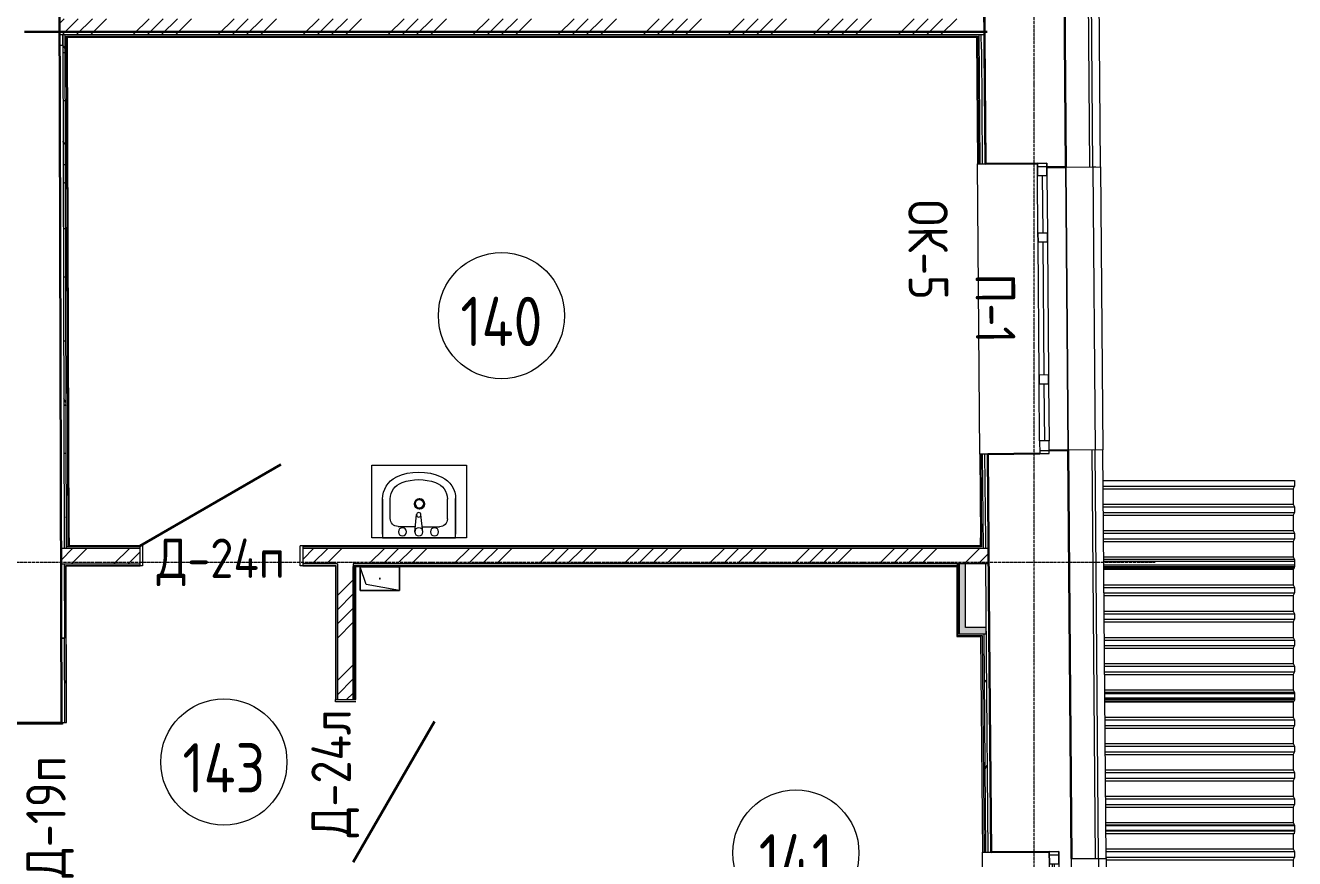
# Model space of a CAD drawing. Header units: millimetres. Extents: x -10178924 to 11692288, y -947381 to 58396.
# Drawn here: x 48955 to 57000, y -80801 to -75519 of the extents above; entities that cross this region are included whole.
import ezdxf

# ---------------------------------------------------------------- set-up
doc = ezdxf.new("R2010")
doc.units = ezdxf.units.MM
doc.linetypes.add('ADSK_Линия сетки', pattern=[25, 20, -2.5, 0, -2.5])
for name, color, linetype, lineweight in [('!К1', 32, 'Continuous', 30), ('_ Окна', 7, 'Continuous', 9), ('Аннотация', 7, 'Continuous', 18), ('Двери', 7, 'Continuous', 9), ('Марки дверей', 7, 'Continuous', 20), ('Марки окон', 7, 'Continuous', 20), ('Обобщенные модели', 7, 'Continuous', 18), ('Окна', 7, 'Continuous', 9), ('Оси', 253, 'Continuous', 9), ('Перекрытие', 7, 'Continuous', 18), ('Стены внутренние', 7, 'Continuous', 18), ('Стены наружные', 7, 'Continuous', 18), ('Стены несущие', 7, 'Continuous', 30), ('Стены отделка', 7, 'Continuous', 30), ('Стены штриховка', 7, 'Continuous', 9), ('ТХ', 5, 'Continuous', 5), ('ШТРИХОВКА', 252, 'Continuous', 15)]:
    doc.layers.add(name, color=color, linetype=linetype, lineweight=lineweight)
doc.layers.add('Линии', color=7, linetype='Continuous', lineweight=9, true_color=0x00a600)
doc.styles.add('GOST Common', font='GOST_Common.ttf', dxfattribs={"width": 0.9, "height": 350})
doc.styles.add('GOST Common_2', font='GOST_Common.ttf', dxfattribs={"width": 0.9, "height": 250})
pattern_1 = [(45, (-32053.86, -66750), (-269.4077, 269.4077), []), (45, (-31964.06, -66750), (-269.4077, 269.4077), []), (45, (-31874.26, -66750), (-269.4077, 269.4077), []), (45, (-31784.46, -66750), (-269.4077, 269.4077), [])]
pattern_2 = [(0, (0, -66749.99), (406.4, 101.6), [33.528, -271.272, 33.528, -271.272, -1625.6]), (0, (0, -66749.99), (406.4, 101.6), [-609.6, 33.528, -576.072, 33.528, -271.272, -711.2]), (0, (0, -66749.99), (406.4, 101.6), [-1524, 33.528, -169.672, 33.528, -474.472]), (120, (152.4, -66699.19), (-291.18818, 301.15272), [33.528, -271.272, 33.528, -271.272, -1625.6]), (120, (152.4, -66699.19), (-291.18818, 301.15272), [-609.6, 33.528, -576.072, 33.528, -271.272, -711.2]), (120, (152.4, -66699.19), (-291.18818, 301.15272), [-1524, 33.528, -169.672, 33.528, -474.472]), (240, (203.2, -66495.99), (-115.21182, -402.75272), [33.528, -271.272, 33.528, -271.272, -1625.6]), (240, (203.2, -66495.99), (-115.21182, -402.75272), [-609.6, 33.528, -576.072, 33.528, -271.272, -711.2]), (240, (203.2, -66495.99), (-115.21182, -402.75272), [-1524, 33.528, -169.672, 33.528, -474.472])]

# ---------------------------------------------------------------- blocks, each defined once
blk = doc.blocks.new('оси')
at = {"layer": 'Оси', "linetype": 'ADSK_Линия сетки'}
for p, q in [((61850, -2196.5), (61850, 46378)), ((-3614.3, 15100), (62615.4, 15100))]:
    blk.add_line(p, q, dxfattribs=at)
blk = doc.blocks.new('AC_Дверь_Однопольная_Деревянная - 1000х2100 композит Д24п-3634886-План 1-го этажа')
at = {"layer": 'Двери', "lineweight": 30}
blk.add_line((-515, 75), (377, 590), dxfattribs=at)
blk = doc.blocks.new('AC_Дверь_Однопольная_Деревянная - 1000х2100 композит Д24л-3634978-План 1-го этажа')
at = {"layer": 'Двери', "lineweight": 30}
blk.add_line((515, 75), (-377, 590), dxfattribs=at)
blk = doc.blocks.new('GM_Отверстие прямоугольное _в плите_ - Отверстие-1587060-План 1-го этажа')
at = {"layer": 'Обобщенные модели'}
for p, q in [((-75, -124.9), (-75, 124.9)), ((-75, 124.9), (75, 124.9)), ((75, 124.9), (-75, 124.9)), ((-75, 124.9), (-75, -124.9)), ((-75, -124.9), (-37.5, 87.4)), ((-37.5, 87.4), (75, 124.9)), ((75, 124.9), (75, -124.9)), ((75, -124.9), (75, 124.9)), ((75, -124.9), (-75, -124.9)), ((-75, -124.9), (75, -124.9))]:
    blk.add_line(p, q, dxfattribs=at)
for start, end in [(360, 180), (180, 360), (60, 165), (300, 360), (195, 270)]:
    blk.add_arc((0, 0), 2.5, start, end, dxfattribs=at)
blk = doc.blocks.new('Roof Cladding - 833x50mm-V25-План 1-го этажа')
at = {"layer": 'Обобщенные модели'}
for p, q in [((55804.3, 11277.4), (56999.8, 11277.4)), ((56999.8, 11277.4), (56999.8, 11242.4)), ((55804.6, 11242.4), (56999.8, 11242.4)), ((56991.3, 11223.9), (56991.3, 11127.7)), ((55806.2, 11127.7), (56991.3, 11127.7)), ((55806.2, 11110.7), (56999.8, 11110.7)), ((56991.3, 11127.7), (56999.8, 11110.7)), ((56999.8, 11110.7), (56999.8, 11075.7)), ((55806.2, 11075.7), (56999.8, 11075.7)), ((55806.2, 11058.7), (56991.3, 11058.7)), ((56999.8, 11075.7), (56991.3, 11058.7)), ((56991.3, 11058.7), (56991.3, 10961)), ((55806.8, 10961), (56991.3, 10961)), ((55807, 10944), (56999.8, 10944)), ((56991.3, 10961), (56999.8, 10944)), ((56999.8, 10944), (56999.8, 10909)), ((55807.3, 10909), (56999.8, 10909)), ((55807.4, 10892), (56991.3, 10892)), ((56999.8, 10909), (56991.3, 10892)), ((56991.3, 10892), (56991.3, 10794.3)), ((55808.2, 10794.3), (56991.3, 10794.3)), ((56991.3, 10794.3), (56999.8, 10777.3)), ((55808.3, 10777.3), (56999.8, 10777.3)), ((55808.6, 10742.3), (56999.8, 10742.3)), ((55808.7, 10725.3), (56991.3, 10725.3)), ((56999.8, 10742.3), (56991.3, 10725.3)), ((56991.3, 10725.3), (56991.3, 10627.6)), ((56999.8, 10777.3), (56999.8, 10742.3)), ((55809.5, 10627.6), (56991.3, 10627.6)), ((56991.3, 10627.6), (56999.8, 10610.6)), ((55809.7, 10610.6), (56999.8, 10610.6)), ((55810, 10575.6), (56999.8, 10575.6)), ((55810.1, 10558.6), (56991.3, 10558.6)), ((56999.8, 10575.6), (56991.3, 10558.6)), ((56991.3, 10558.6), (56991.3, 10460.9)), ((56999.8, 10610.6), (56999.8, 10575.6)), ((55810.9, 10460.9), (56991.3, 10460.9)), ((56991.3, 10460.9), (56999.8, 10443.9)), ((56999.8, 10443.9), (55811, 10443.9)), ((56999.8, 10408.9), (55811.3, 10408.9)), ((56996.3, 10388.9), (55811.5, 10388.9)), ((56999.5, 10407.4), (56996.3, 10388.9)), ((56999.8, 10443.9), (56999.8, 10408.9))]:
    blk.add_line(p, q, dxfattribs=at)
blk = doc.blocks.new('Roof Cladding - 833x50mm-V26-План 1-го этажа')
at = {"layer": 'Обобщенные модели'}
for p, q in [((55797.5, 12112.4), (56999.8, 12112.4)), ((55797.8, 12077.4), (56999.8, 12077.4)), ((56999.8, 12077.4), (56998, 12073.8)), ((56999.8, 12112.4), (56999.8, 12077.4)), ((55797.9, 12060.4), (56991.3, 12060.4)), ((56993.1, 12063.9), (56991.3, 12060.4)), ((56991.3, 12060.4), (56991.3, 11962.7)), ((55798.7, 11962.7), (56991.3, 11962.7)), ((55798.9, 11945.7), (56999.8, 11945.7)), ((55799.2, 11910.7), (56999.8, 11910.7)), ((56991.3, 11962.7), (56999.8, 11945.7)), ((56999.8, 11910.7), (56991.3, 11893.7)), ((56999.8, 11945.7), (56999.8, 11910.7)), ((55799.3, 11893.7), (56991.3, 11893.7)), ((56991.3, 11893.7), (56991.3, 11796)), ((55800.1, 11796), (56991.3, 11796)), ((55800.2, 11779), (56999.8, 11779)), ((56991.3, 11796), (56999.8, 11779)), ((56999.8, 11779), (56999.8, 11744)), ((55800.5, 11744), (56999.8, 11744)), ((55800.6, 11727), (56991.3, 11727)), ((56999.8, 11744), (56991.3, 11727)), ((56991.3, 11727), (56991.3, 11629.3)), ((55801.4, 11629.3), (56991.3, 11629.3)), ((55801.6, 11612.3), (56999.8, 11612.3)), ((56991.3, 11629.3), (56999.8, 11612.3)), ((56999.8, 11612.3), (56999.8, 11577.3)), ((55801.9, 11577.3), (56999.8, 11577.3)), ((55802, 11560.3), (56991.3, 11560.3)), ((56999.8, 11577.3), (56991.3, 11560.3)), ((56991.3, 11560.3), (56991.3, 11462.6)), ((55802.8, 11462.6), (56991.3, 11462.6)), ((55802.9, 11445.6), (56999.8, 11445.6)), ((56991.3, 11462.6), (56999.8, 11445.6)), ((56999.8, 11445.6), (56999.8, 11410.6)), ((55803.2, 11410.6), (56999.8, 11410.6)), ((55803.3, 11393.6), (56991.3, 11393.6)), ((56999.8, 11410.6), (56991.3, 11393.6)), ((56991.3, 11393.6), (56991.3, 11295.9)), ((55804.1, 11295.9), (56991.3, 11295.9)), ((56999.8, 11278.9), (55804.3, 11278.9)), ((56991.3, 11295.9), (56999.8, 11278.9)), ((56999.8, 11278.9), (56999.8, 11243.9)), ((56999.8, 11243.9), (55804.5, 11243.9)), ((56996.3, 11223.9), (55804.7, 11223.9)), ((56999.5, 11242.4), (56996.3, 11223.9))]:
    blk.add_line(p, q, dxfattribs=at)
blk = doc.blocks.new('Roof Cladding - 833x50mm-V27-План 1-го этажа')
at = {"layer": 'Обобщенные модели'}
for p, q in [((55790.7, 12952.4), (56999.8, 12952.4)), ((56999.8, 12952.4), (56999.8, 12917.4)), ((55791, 12917.4), (56999.8, 12917.4)), ((55791.2, 12900.4), (56991.3, 12900.4)), ((56994.9, 12907.5), (56991.3, 12900.4)), ((56991.3, 12900.4), (56991.3, 12802.7)), ((56999.8, 12917.4), (56997, 12911.9)), ((55791.9, 12802.7), (56991.3, 12802.7)), ((56991.3, 12802.7), (56999.8, 12785.7)), ((55792.1, 12785.7), (56999.8, 12785.7)), ((55792.4, 12750.7), (56999.8, 12750.7)), ((55792.5, 12733.7), (56991.3, 12733.7)), ((56999.8, 12750.7), (56991.3, 12733.7)), ((56991.3, 12733.7), (56991.3, 12636)), ((56999.8, 12785.7), (56999.8, 12750.7)), ((55793.3, 12636), (56991.3, 12636)), ((56991.3, 12636), (56999.8, 12619)), ((55793.4, 12619), (56999.8, 12619)), ((55793.7, 12584), (56999.8, 12584)), ((55793.8, 12567), (56991.3, 12567)), ((56999.8, 12584), (56991.3, 12567)), ((56991.3, 12567), (56991.3, 12469.3)), ((56999.8, 12619), (56999.8, 12584)), ((55794.6, 12469.3), (56991.3, 12469.3)), ((56991.3, 12469.3), (56999.8, 12452.3)), ((55794.8, 12452.3), (56999.8, 12452.3)), ((55795.1, 12417.3), (56999.8, 12417.3)), ((55795.2, 12400.3), (56991.3, 12400.3)), ((56999.8, 12417.3), (56991.3, 12400.3)), ((56991.3, 12400.3), (56991.3, 12302.6)), ((56999.8, 12452.3), (56999.8, 12417.3)), ((55796, 12302.6), (56991.3, 12302.6)), ((55796.1, 12285.6), (56999.8, 12285.6)), ((55796.4, 12250.6), (56999.8, 12250.6)), ((55796.5, 12233.6), (56991.3, 12233.6)), ((56991.3, 12302.6), (56999.8, 12285.6)), ((56999.8, 12250.6), (56991.3, 12233.6)), ((56991.3, 12233.6), (56991.3, 12135.9)), ((56999.8, 12285.6), (56999.8, 12250.6)), ((55797.3, 12135.9), (56991.3, 12135.9)), ((56999.8, 12118.9), (55797.5, 12118.9)), ((56999.8, 12083.9), (55797.8, 12083.9)), ((56991.3, 12135.9), (56999.8, 12118.9)), ((56998, 12073.8), (56996.3, 12063.9)), ((56999.8, 12118.9), (56999.8, 12083.9)), ((56996.3, 12063.9), (55797.9, 12063.9))]:
    blk.add_line(p, q, dxfattribs=at)
blk = doc.blocks.new('Roof Cladding - 333x50mm-3052918-План 1-го этажа')
at = {"layer": 'Обобщенные модели'}
for p, q in [((55786.6, 13462.6), (56999.8, 13462.6)), ((56999.8, 13462.6), (56999.8, 13427.6)), ((55786.9, 13427.6), (56999.8, 13427.6)), ((55787, 13410.6), (56991.3, 13410.6)), ((56999.8, 13427.6), (56991.3, 13410.6)), ((56991.3, 13410.6), (56991.3, 13312.9)), ((55787.8, 13312.9), (56991.3, 13312.9)), ((55788, 13295.9), (56999.8, 13295.9)), ((56991.3, 13312.9), (56999.8, 13295.9)), ((56999.8, 13295.9), (56999.8, 13260.9)), ((55788.2, 13260.9), (56999.8, 13260.9)), ((55788.4, 13243.9), (56991.3, 13243.9)), ((56999.8, 13260.9), (56991.3, 13243.9)), ((56991.3, 13243.9), (56991.3, 13146.2)), ((55789.2, 13146.2), (56991.3, 13146.2)), ((55789.3, 13129.2), (56999.8, 13129.2)), ((56991.3, 13146.2), (56999.8, 13129.2)), ((56999.8, 13129.2), (56999.8, 13094.2)), ((55789.6, 13094.2), (56999.8, 13094.2)), ((55789.7, 13077.2), (56991.3, 13077.2)), ((56999.8, 13094.2), (56991.3, 13077.2)), ((56991.3, 13077.2), (56991.3, 12979.5)), ((55790.5, 12979.5), (56991.3, 12979.5)), ((56999.8, 12962.5), (55790.6, 12962.5)), ((56991.3, 12979.5), (56999.8, 12962.5)), ((56999.8, 12962.5), (56999.8, 12927.5)), ((56999.8, 12927.5), (55790.9, 12927.5)), ((56996.3, 12907.5), (55791.1, 12907.5)), ((56997, 12911.9), (56996.3, 12907.5))]:
    blk.add_line(p, q, dxfattribs=at)
blk = doc.blocks.new('окно трехпол с фрамугой - 1840х2380 и 2390 _h___нов_ ОК-5-2265349-План 1-го этажа')
at = {"layer": '_ Окна', "lineweight": 18}
for p, q in [((-920, 75), (-920, 135)), ((-920, 135), (-840, 135)), ((-840, 135), (-840, 75)), ((-480, 75), (-480, 135)), ((-480, 135), (-420, 135)), ((-420, 135), (-420, 75)), ((420, 75), (420, 135)), ((420, 135), (480, 135)), ((480, 135), (480, 75)), ((840, 135), (840, 75)), ((920, 135), (840, 135)), ((920, 75), (920, 135)), ((-840, 75), (-920, 75)), ((-420, 75), (-480, 75)), ((480, 75), (420, 75)), ((840, 75), (920, 75))]:
    blk.add_line(p, q, dxfattribs=at)
at = {"layer": '_ Окна'}
for p, q in [((-900, 75), (-900, 135)), ((-840, 105), (-480, 105)), ((-420, 105), (420, 105)), ((480, 105), (840, 105)), ((900, 75), (900, 135))]:
    blk.add_line(p, q, dxfattribs=at)
at = {"layer": 'Окна'}
for p, q in [((-920, 135), (-920, 75)), ((-840, 135), (-920, 135)), ((-840, 135), (-480, 135)), ((-420, 135), (-480, 135)), ((-420, 135), (420, 135)), ((480, 135), (420, 135)), ((480, 135), (840, 135)), ((920, 135), (840, 135)), ((920, 75), (920, 135)), ((-920, 75), (-840, 75)), ((-480, 75), (-840, 75)), ((-480, 75), (-420, 75)), ((420, 75), (-420, 75)), ((420, 75), (480, 75)), ((840, 75), (480, 75)), ((840, 75), (920, 75))]:
    blk.add_line(p, q, dxfattribs=at)
blk = doc.blocks.new('окно трехпол с фрамугой - 1700-2320_h_ _нов_ ок4_-4264301-План 1-го этажа')
at = {"layer": '_ Окна', "lineweight": 18}
for p, q in [((-870, 115), (-870, 175)), ((-870, 175), (-790, 175)), ((-790, 175), (-790, 115)), ((-430, 115), (-430, 175)), ((-430, 175), (-370, 175)), ((-370, 175), (-370, 115)), ((370, 115), (370, 175)), ((370, 175), (430, 175)), ((430, 175), (430, 115)), ((790, 175), (790, 115)), ((870, 175), (790, 175)), ((870, 115), (870, 175)), ((-790, 115), (-870, 115)), ((-370, 115), (-430, 115)), ((430, 115), (370, 115)), ((790, 115), (870, 115))]:
    blk.add_line(p, q, dxfattribs=at)
at = {"layer": '_ Окна'}
for p, q in [((-850, 115), (-850, 175)), ((850, 115), (850, 175)), ((-790, 145), (-430, 145)), ((-370, 145), (370, 145)), ((430, 145), (790, 145))]:
    blk.add_line(p, q, dxfattribs=at)
at = {"layer": 'Окна'}
for p, q in [((-870, 175), (-870, 115)), ((-790, 175), (-870, 175)), ((-790, 175), (-430, 175)), ((-370, 175), (-430, 175)), ((-370, 175), (370, 175)), ((430, 175), (370, 175)), ((430, 175), (790, 175)), ((870, 175), (790, 175)), ((870, 115), (870, 175)), ((-870, 115), (-790, 115)), ((-430, 115), (-790, 115)), ((-430, 115), (-370, 115)), ((370, 115), (-370, 115)), ((370, 115), (430, 115)), ((790, 115), (430, 115)), ((790, 115), (870, 115))]:
    blk.add_line(p, q, dxfattribs=at)
blk = doc.blocks.new('Окна 24 - Окна 3-2507344-План 1-го этажа')
at = {"layer": 'Окна'}
for p, q in [((55446.8, 10959.8), (55462.8, 10959.9)), ((55449.7, 10600.3), (55447.5, 10879.4)), ((55463.5, 10879.5), (55465.7, 10600.5)), ((55449.7, 10600.3), (55465.7, 10600.5)), ((55450.2, 10539.8), (55466.2, 10540)), ((55450.4, 10519.4), (55450.2, 10539.8)), ((55466.2, 10540), (55466.4, 10519.5)), ((55456.9, 9719.9), (55450.9, 10459.4)), ((55466.9, 10459.5), (55472.9, 9720)), ((55456.9, 9719.9), (55472.9, 9720)), ((55460.3, 9300.4), (55457.4, 9659.4)), ((55473.4, 9659.5), (55476.3, 9300.6)), ((55460.3, 9300.4), (55476.3, 9300.6))]:
    blk.add_line(p, q, dxfattribs=at)
blk = doc.blocks.new('1 этаж')
at = {"layer": 'Стены внутренние', "lineweight": 9}
h = blk.add_hatch(dxfattribs=at)
h.set_pattern_fill('FP_12', color=256, style=0, pattern_type=2)
h.set_pattern_definition(pattern_2)
h.paths.add_polyline_path([(49203.4, -53665.6), (49216.5, -53665.6), (49206.8, -50460), (49191.8, -50460), (49201.5, -53665.6)])
h = blk.add_hatch(dxfattribs=at)
h.set_pattern_fill('FP_12', color=256, style=0, pattern_type=2)
h.set_pattern_definition(pattern_2)
h.paths.add_polyline_path([(55039.6, -53665.6), (55035.2, -53118.9), (55020.2, -53120), (55024.6, -53665.6), (55035.2, -53665.6)])
h.paths.add_polyline_path([(55005.3, -51279.1), (55020.3, -51278.8), (55013.7, -50469), (54998.8, -50469), (55005.3, -51279)])
at = {"layer": 'Стены внутренние'}
h = blk.add_hatch(dxfattribs=at)
h.set_pattern_fill('ANSI34', color=256, scale=20)
h.set_pattern_definition(pattern_1)
h.paths.add_polyline_path([(49682.9, -53715.6), (49181.7, -53715.6), (49182, -53815.6), (49682.9, -53815.6)])
h.paths.add_polyline_path([(50712.9, -53715.6), (50712.9, -53815.6), (50932.9, -53815.6), (50932.9, -54675.6), (51032.9, -54675.6), (51032.9, -53831.5), (51032.9, -53815.6), (55060.9, -53815.6), (55060, -53715.6)])
for points in [[(54914.4, -54219), (54914.4, -53815.6), (54874.4, -53815.6), (54874.4, -54219)], [(54874.4, -54259), (55044.4, -54258.8), (55044.1, -54219), (54874.4, -54219), (54874.4, -54236)]]:
    blk.add_hatch(color=256, dxfattribs=at).paths.add_polyline_path(points)
at = {"layer": 'Стены внутренние', "lineweight": 9}
h = blk.add_hatch(dxfattribs=at)
h.set_pattern_fill('FP_12', color=256, style=0, pattern_type=2)
h.set_pattern_definition(pattern_2)
h.paths.add_polyline_path([(55040.6, -55642.9), (55055.6, -55642.6), (55044.4, -54259), (55029.4, -54259), (55040.6, -55642.7)])
at = {"layer": 'Стены штриховка'}
h = blk.add_hatch(dxfattribs=at)
h.set_pattern_fill('ANSI34', color=256, scale=20)
h.set_pattern_definition(pattern_1)
h.paths.add_polyline_path([(55032.9, -50360), (49171.5, -50360), (49171.8, -50460), (55033.7, -50460)])
at = {"layer": 'Линии', "color": 1, "lineweight": 30, "true_color": 0xff0000}
blk.add_line((48950.2, -50443.1), (55050.2, -50443.1), dxfattribs=at)
at = {"layer": 'Линии', "color": 7}
for centre in [(51972.9, -52241.2), (50213.5, -55071.2), (53838.7, -55647.6)]:
    blk.add_circle(centre, 400, dxfattribs=at)
at = {"layer": 'Перекрытие'}
for p, q in [((49697.9, -53699.7), (49697.9, -53827.6)), ((50697.9, -53827.6), (50697.9, -53699.7)), ((49697.9, -53827.6), (49682.9, -53827.6)), ((50712.9, -53827.6), (50697.9, -53827.6)), ((49191.5, -54831), (48785.1, -54831)), ((49191.5, -54821.1), (49191.5, -54831))]:
    blk.add_line(p, q, dxfattribs=at)
blk.add_lwpolyline([(51048.8, -54690.6), (50920.9, -54690.6), (50920.9, -54675.6)], dxfattribs=at)
at = {"layer": 'Стены внутренние'}
for p, q in [((55004.3, -53119.2), (54989.4, -51279.2)), ((55549.8, -51299.7), (55564.3, -53094.6)), ((55720.5, -51298.5), (55740.5, -51298.3)), ((55034.6, -57367.3), (55020.6, -55643)), ((55756, -55682.2), (55776, -55682.1))]:
    blk.add_line(p, q, dxfattribs=at)
at = {"layer": 'Стены наружные'}
for p, q in [((55565, -53094.6), (55550.5, -51299.7)), ((55720.5, -51298.5), (55735, -53093.3)), ((55770.5, -51297.9), (55785, -53092.8)), ((55599.3, -57328.4), (55586, -55683.5)), ((55756, -55682.2), (55769.3, -57327)), ((55806, -55681.7), (55819.3, -57326.6))]:
    blk.add_line(p, q, dxfattribs=at)
at = {"layer": 'Стены несущие'}
for p, q in [((49185.1, -54821.1), (49166.6, -48767.3)), ((55549.8, -51299.7), (55530.9, -48961.2)), ((55021.9, -48995.3), (55040.3, -51278.8)), ((55034.5, -50551.4), (55021.9, -48995.3)), ((55034.5, -50551.4), (55040.3, -51278.8)), ((55040.3, -51278.8), (55369.6, -51276.2)), ((55429.8, -51300.7), (55549.8, -51299.7)), ((55384.5, -53116.1), (55054.5, -53118.8)), ((55054.5, -53118.8), (55054.5, -53119.8)), ((55054.5, -53119.8), (55055.2, -53119.8)), ((55055.2, -53119.8), (55055.2, -53119.8)), ((55064.4, -54258.8), (55055.2, -53119.8)), ((55564.3, -53094.6), (55444.3, -53095.6)), ((55585.3, -55683.5), (55564.3, -53094.6)), ((55064.4, -54258.8), (55063.7, -54258.8)), ((55075.6, -55642.6), (55064.4, -54258.8)), ((48785.1, -54822.3), (49185.1, -54821.1)), ((55075.6, -55642.6), (55444.9, -55639.6))]:
    blk.add_line(p, q, dxfattribs=at)
at = {"layer": 'Стены отделка', "lineweight": 9}
for p, q in [((49166.6, -48767.3), (49172, -50525.9)), ((55531.6, -48961.2), (55550.5, -51299.7)), ((55720.5, -51298.3), (55701.6, -48959.8)), ((55770.5, -51297.9), (55751.6, -48959.4)), ((49171.8, -50460), (55033.7, -50460)), ((49192, -50525.9), (49191.8, -50460)), ((49191.8, -50460), (49201.7, -53715.6)), ((49232.4, -53649.7), (49222.7, -50475.9)), ((49222.7, -50475.9), (54982.9, -50475.9)), ((54982.9, -50475.9), (54989.4, -51279.2)), ((55014.5, -50551.5), (55013.7, -50460)), ((49172, -50525.9), (49183.4, -54285.1)), ((49172, -50525.9), (49192, -50525.9)), ((54989.4, -51279.2), (55040.3, -51278.8)), ((55550.5, -51299.7), (55770.5, -51297.9)), ((55054.5, -53118.8), (55004.3, -53119.2)), ((55004.3, -53119.2), (55008.6, -53649.7)), ((55035.2, -53118.9), (55035.2, -53119.9)), ((55055.2, -53119.8), (55055.2, -53118.8)), ((55785, -53092.8), (55565, -53094.6)), ((55565, -53094.6), (55586, -55683.5)), ((55756, -55682.1), (55735, -53093.3)), ((55806, -55681.7), (55785, -53092.8)), ((49697.9, -53699.7), (49232.4, -53699.7)), ((49682.9, -53827.6), (49682.9, -53699.7)), ((55009, -53699.7), (50697.9, -53699.7)), ((50712.9, -53699.7), (50712.9, -53827.6)), ((55039.6, -53665.6), (55040, -53715.6)), ((49191.5, -53815.6), (49202, -53815.6)), ((49202, -53815.6), (49203.5, -54285)), ((49202, -53815.6), (49203.4, -54285)), ((50882.9, -53815.6), (50872.9, -53815.6)), ((55060.9, -53815.6), (51032.9, -53815.6)), ((51032.9, -53815.6), (51032.9, -53831.5)), ((54866.5, -53831.5), (54866.5, -53815.6)), ((54874.4, -53815.6), (54874.4, -54259)), ((54914.4, -54219), (54914.4, -53815.6)), ((55040.9, -53815.6), (55045.4, -54383.8)), ((49214.1, -53827.6), (49682.9, -53827.6)), ((49217.1, -54821), (49214.1, -53827.6)), ((50712.9, -53827.6), (50920.9, -53827.6)), ((50920.9, -53827.6), (50920.9, -54675.6)), ((51048.8, -53830.6), (51032.9, -53830.6)), ((51032.9, -53831.5), (54866.5, -53831.5)), ((51048.8, -54675.6), (51048.8, -53830.6)), ((54874.4, -53823.5), (54858.5, -53823.5)), ((54858.5, -53823.5), (54858.5, -54274.9)), ((49183.4, -54285.1), (49203.4, -54285)), ((49203.5, -54285), (49183.5, -54285.1)), ((49183.5, -54285.1), (49185.1, -54821.1)), ((54858.5, -54274.9), (55009.6, -54274.9)), ((54874.4, -54259), (55044.4, -54259)), ((55044.4, -54219), (54914.4, -54219)), ((55009.6, -54274.9), (55020.6, -55643)), ((55044.4, -54259), (55044.4, -54219)), ((50920.9, -54675.6), (51048.8, -54675.6)), ((49185.1, -54821.1), (49217.1, -54821)), ((55020.6, -55643), (55075.6, -55642.6)), ((55586, -55683.5), (55806, -55681.7))]:
    blk.add_line(p, q, dxfattribs=at)
at = {"layer": 'Стены штриховка'}
for p, q in [((55681.6, -48960), (55700.5, -51298.5)), ((49216.7, -53715.6), (49206.8, -50460)), ((49225.7, -53706.6), (49215.8, -50469)), ((49215.8, -50469), (54989.8, -50469)), ((49222.7, -50469), (49222.7, -50475.9)), ((54989.8, -50469), (54996.3, -51279.2)), ((54998.7, -50460), (55005.3, -51279.1)), ((55014.5, -50551.5), (55020.3, -51279)), ((55011.2, -53119.1), (55016, -53706.6)), ((55020.2, -53119), (55025, -53715.6)), ((55035.2, -53119.9), (55039.6, -53665.6)), ((55715, -53093.4), (55736, -55682.2)), ((49232.4, -53649.7), (49232.5, -53699.7)), ((55009, -53699.7), (55008.6, -53649.7)), ((49181.7, -53715.6), (49682.9, -53715.6)), ((49682.9, -53706.6), (49216.7, -53706.6)), ((55016, -53706.6), (50712.9, -53706.6)), ((50712.9, -53715.6), (55060, -53715.6)), ((49182, -53815.6), (49682.9, -53815.6)), ((50932.9, -53815.6), (50712.9, -53815.6)), ((50932.9, -53815.6), (50932.9, -54675.6)), ((49212.1, -53825.6), (49682.9, -53825.6)), ((49215.1, -54821), (49212.1, -53825.6)), ((50712.9, -53825.6), (50922.9, -53825.6)), ((50922.9, -53825.6), (50922.9, -54675.6)), ((51032.9, -53824.6), (54866.5, -53824.6)), ((51032.9, -54675.6), (51032.9, -53831.5)), ((51041.9, -54675.6), (51041.9, -53830.6)), ((54865.4, -53823.5), (54865.4, -54268)), ((49205.1, -54821), (49203.5, -54285)), ((54865.4, -54268), (55020.5, -54268)), ((55009.6, -54274.9), (55009.5, -54268)), ((55020.5, -54268), (55031.6, -55642.9)), ((55029.4, -54259), (55040.6, -55642.9)), ((55045.4, -54383.8), (55055.6, -55642.7))]:
    blk.add_line(p, q, dxfattribs=at)
blk.add_blockref('оси', (-6500.4, -68905))
at = {"layer": 'Двери', "color": 8, "true_color": 0x7f7f7f}
blk.add_blockref('AC_Дверь_Однопольная_Деревянная - 1000х2100 композит Д24п-3634886-План 1-го этажа', (50197.9, -53774.7), dxfattribs=at)
at = {"layer": 'Двери', "color": 8, "true_color": 0x7f7f7f, "rotation": 270}
blk.add_blockref('AC_Дверь_Однопольная_Деревянная - 1000х2100 композит Д24л-3634978-План 1-го этажа', (50957.9, -55190.6), dxfattribs=at)
at = {"layer": 'Обобщенные модели'}
for name in ['Roof Cladding - 333x50mm-3052918-План 1-го этажа', 'Roof Cladding - 833x50mm-V27-План 1-го этажа', 'Roof Cladding - 833x50mm-V26-План 1-го этажа', 'Roof Cladding - 833x50mm-V25-План 1-го этажа']:
    blk.add_blockref(name, (0, -66750), dxfattribs=at)
at = {"layer": 'Обобщенные модели', "rotation": 90}
blk.add_blockref('GM_Отверстие прямоугольное _в плите_ - Отверстие-1587060-План 1-го этажа', (51202.6, -53908.6), dxfattribs=at)
at = {"layer": 'Окна', "rotation": 270.4633818725635}
for name, p in [('окно трехпол с фрамугой - 1840х2380 и 2390 _h___нов_ ОК-5-2265349-План 1-го этажа', (55302, -52196.7)), ('окно трехпол с фрамугой - 1700-2320_h_ _нов_ ок4_-4264301-План 1-го этажа', (55336.9, -56510.5))]:
    blk.add_blockref(name, p, dxfattribs=at)
at = {"layer": 'Окна'}
blk.add_blockref('Окна 24 - Окна 3-2507344-План 1-го этажа', (-1.2, -66599), dxfattribs=at)
at = {"layer": 'Аннотация', "lineweight": 9, "char_height": 312.5, "width": 520.211, "attachment_point": 5, "line_spacing_factor": 1.022766, "style": 'GOST Common'}
for s, insert in [('140', (51972.9, -52278.2)), ('143', (50213.5, -55108.1)), ('141', (53838.7, -55684.6))]:
    blk.add_mtext(s, dxfattribs=dict(at, insert=insert))
at = {"layer": 'Марки дверей', "lineweight": 9, "insert": (50194.3, -53805), "char_height": 250, "width": 869.4, "attachment_point": 5, "line_spacing_factor": 1.022766, "style": 'GOST Common_2'}
blk.add_mtext('\\pxqc,t1.8,3.6,5.4,7.2,9,10.8,12.6,14.4,16.2,18,19.8,21.6,23.4,25.2,27,28.8,30.6,32.4,34.2,36,37.8,39.6,41.4,43.2,45,46.8,48.6,50.4,52.2,54,55.8,57.6;{Д-24п}', dxfattribs=at)
at = {"layer": 'Марки дверей', "lineweight": 9, "char_height": 250, "attachment_point": 5, "rotation": 90, "line_spacing_factor": 1.022766, "style": 'GOST Common_2'}
for s, insert, width in [('\\pxqc,t1.8,3.6,5.4,7.2,9,10.8,12.6,14.4,16.2,18,19.8,21.6,23.4,25.2,27,28.8,30.6,32.4,34.2,36,37.8,39.6,41.4,43.2,45,46.8,48.6,50.4,52.2,54,55.8,57.6;{Д-24л}', (50918.9, -55142.2), 869.4), ('\\pxqc,t1.8,3.6,5.4,7.2,9,10.8,12.6,14.4,16.2,18,19.8,21.6,23.4,25.2,27,28.8,30.6,32.4,34.2,36,37.8,39.6,41.4,43.2,45,46.8,48.6,50.4,52.2,54,55.8,57.6;{Д-19п}', (49111.5, -55419.4), 803.7)]:
    blk.add_mtext(s, dxfattribs=dict(at, insert=insert, width=width))
at = {"layer": 'Марки окон', "lineweight": 9, "char_height": 250, "attachment_point": 5, "rotation": 270.46338, "line_spacing_factor": 1.022766, "style": 'GOST Common_2'}
for s, insert, width in [('\\pxqc,t1.8,3.6,5.4,7.2,9,10.8,12.6,14.4,16.2,18,19.8,21.6,23.4,25.2,27,28.8,30.6,32.4,34.2,36,37.8,39.6,41.4,43.2,45,46.8,48.6,50.4,52.2,54,55.8,57.6;{ОК-5}', (54677.2, -51823.8), 684.9), ('\\pxqc,t1.8,3.6,5.4,7.2,9,10.8,12.6,14.4,16.2,18,19.8,21.6,23.4,25.2,27,28.8,30.6,32.4,34.2,36,37.8,39.6,41.4,43.2,45,46.8,48.6,50.4,52.2,54,55.8,57.6;{П-1}', (55103.2, -52195.2), 458.1)]:
    blk.add_mtext(s, dxfattribs=dict(at, insert=insert, width=width))
blk = doc.blocks.new('Тумба-мойка')
at = {"layer": 'ТХ', "color": 0, "transparency": 33554687}
blk.add_lwpolyline([(-604499.7, 223793.4), (-604039.7, 223793.4), (-604039.7, 224393.4), (-604499.7, 224393.4)], close=True, dxfattribs=at)
for points in [[(-604063.6, 224324.6), (-604284.9, 224324.6), (-604039.7, 224324.6), (-604039.7, 223862.3), (-604289.6, 223862.2), (-604063.6, 223862.3)], [(-604161.3, 224276.8), (-604286.9, 224276.8)], [(-604111.5, 224226.9), (-604111.3, 224117.5)], [(-604075.6, 224121.3), (-604187.2, 224109.4)], [(-604075.6, 224069.5), (-604186.7, 224081.6)], [(-604109.5, 224071.5), (-604109.5, 223963.9)], [(-604159.3, 223914.1), (-604286, 223914.1)]]:
    blk.add_lwpolyline(points, dxfattribs=at)
for points in [[(-604077.6, 224173.1, -1), (-604077.6, 224224.9, -1)], [(-604077.6, 224069.5, -1), (-604077.6, 224121.3, -1)], [(-604077.6, 223969.9, -1), (-604077.6, 224021.7, -1)]]:
    blk.add_lwpolyline(points, format="xyb", close=True, dxfattribs=at)
for centre, radius in [((-604255.1, 224091.5), 28.8), ((-604185.2, 224095.4), 13.9)]:
    blk.add_circle(centre, radius, dxfattribs=at)
for centre, radius, start, end in [((-604284.9, 224167.2), 157.4, 89.99999, 152.77041), ((-604286, 224168.5), 108.3, 90.46243, 162.32145), ((-604161.3, 224226.9), 49.8, 360, 90), ((-604107.5, 224095.4), 348.7, 155.40712, 204.59288), ((-604107.5, 224095.4), 300.9, 159.38416, 200.61584), ((-604286, 224022.4), 108.3, 197.67952, 270.58948), ((-604159.3, 223963.9), 49.8, 270, 0), ((-604289.6, 224009.8), 147.6, 203.76359, 271.82435)]:
    blk.add_arc(centre, radius, start, end, dxfattribs=at)

msp = doc.modelspace()

# ---------------------------------------------------------------- linework, layer by layer
at = {"layer": '!К1'}
msp.add_circle((51452.8, -78552.3), 30, dxfattribs=at)

# ---------------------------------------------------------------- block references
at = {"layer": 'ТХ', "transparency": 33554687, "xscale": -1, "rotation": 90}
msp.add_blockref('Тумба-мойка', (275544.2, -682807.3), dxfattribs=at)
at = {"layer": 'ШТРИХОВКА'}
msp.add_blockref('1 этаж', (0, -25118), dxfattribs=at)

doc.saveas('drawing.dxf')
